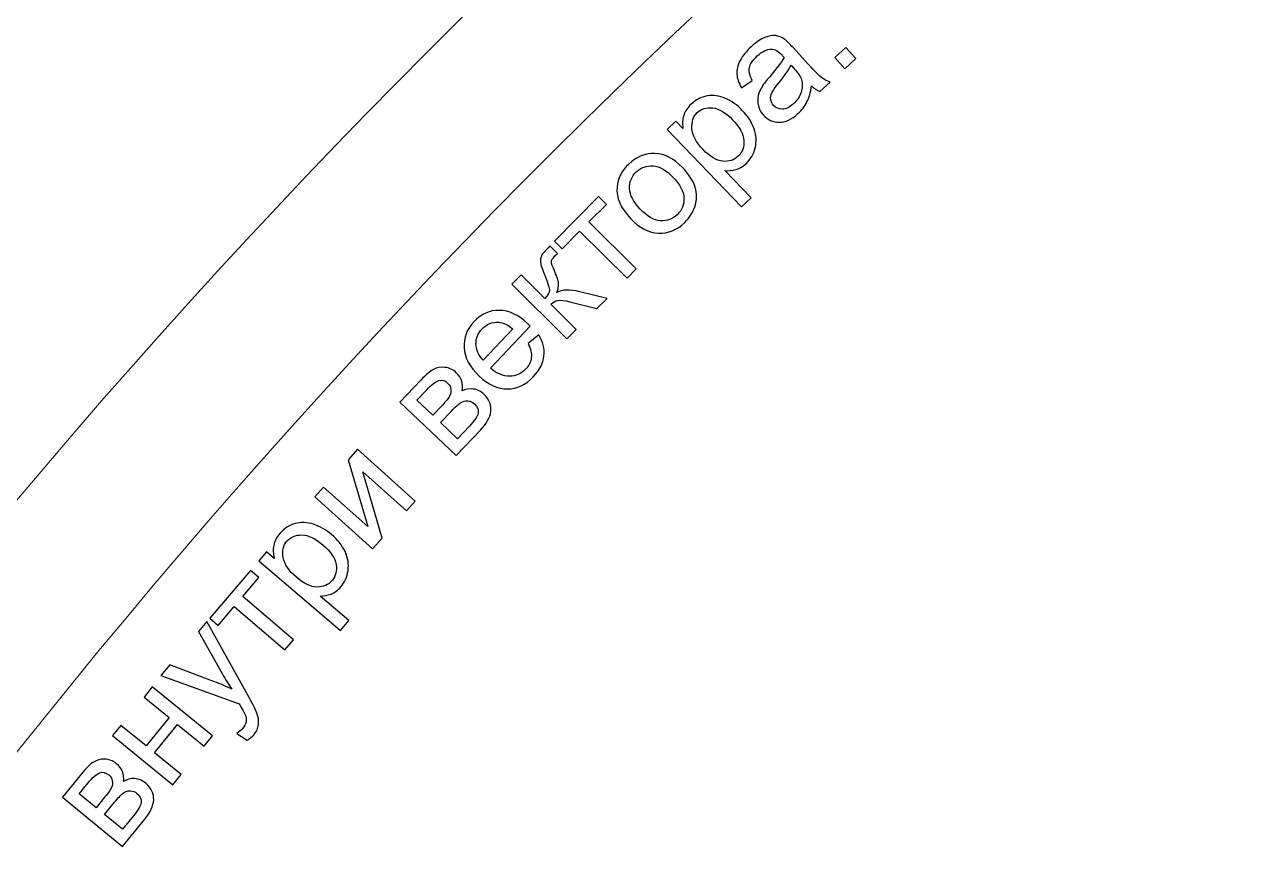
# Model space of a CAD drawing. Header units: millimetres. Extents: x -998 to 1016, y -1915 to 1914.
# Drawn here: x -111.1 to -41.9, y -408.1 to -361.3 of the extents above; entities that cross this region are included whole.
import ezdxf

# ---------------------------------------------------------------- set-up
doc = ezdxf.new("R2010")
doc.units = ezdxf.units.MM
doc.header["$MEASUREMENT"] = 0
doc.layers.add('layer 1', color=7, linetype='Continuous')

msp = doc.modelspace()

# ---------------------------------------------------------------- linework, layer by layer
at = {"layer": 'layer 1', "color": 2, "lineweight": 20}
msp.add_open_spline([(541.0289, -845.7791), (506.0139, -906.4269), (457.5044, -954.4159), (401.4943, -988.1859), (401.4943, -988.1859), (401.4943, -988.1859), (325.5827, -856.7031), (325.5827, -856.7031), (325.5827, -856.7031), (326.5393, -856.1508), (326.8671, -854.9277), (326.3148, -853.9711), (326.3148, -853.9711), (325.7625, -853.0144), (324.5393, -852.6867), (323.5827, -853.239), (323.5827, -853.239), (323.5827, -853.239), (323.5764, -853.2428), (323.5764, -853.2428), (323.5764, -853.2428), (323.5764, -853.2428), (309.7328, -861.2354), (309.7328, -861.2354), (309.7328, -861.2354), (309.7328, -861.2354), (309.7263, -861.239), (309.7263, -861.239), (309.7263, -861.239), (308.7697, -861.7913), (308.442, -863.0144), (308.9943, -863.9711), (308.9943, -863.9711), (309.5466, -864.9277), (310.7697, -865.2554), (311.7263, -864.7031), (311.7263, -864.7031), (311.7263, -864.7031), (387.6385, -996.1869), (387.6385, -996.1869), (387.6385, -996.1869), (269.0758, -1061.3496), (120.3368, -1064.7725), (-5.3812, -992.1892), (-5.3812, -992.1892), (-131.1347, -919.5854), (-202.5449, -789.009), (-205.3544, -653.7085), (-205.3544, -653.7085), (-205.3544, -653.7085), (-53.6041, -653.7085), (-53.6041, -653.7085), (-53.6041, -653.7085), (-53.6041, -654.8131), (-52.7087, -655.7085), (-51.6041, -655.7085), (-51.6041, -655.7085), (-50.4995, -655.7085), (-49.6041, -654.8131), (-49.6041, -653.7085), (-49.6041, -653.7085), (-49.6041, -653.7085), (-49.6042, -653.7011), (-49.6042, -653.7011), (-49.6042, -653.7011), (-49.6042, -653.7011), (-49.6042, -637.7159), (-49.6042, -637.7159), (-49.6042, -637.7159), (-49.6042, -637.7159), (-49.6041, -637.7085), (-49.6041, -637.7085), (-49.6041, -637.7085), (-49.6041, -636.6039), (-50.4995, -635.7085), (-51.6041, -635.7085), (-51.6041, -635.7085), (-52.7087, -635.7085), (-53.6041, -636.6039), (-53.6041, -637.7085), (-53.6041, -637.7085), (-53.6041, -637.7085), (-205.3504, -637.7085), (-205.3504, -637.7085), (-205.3504, -637.7085), (-204.0909, -572.3548), (-186.7861, -506.3915), (-151.7915, -445.779), (-151.7915, -445.779), (-42.6719, -256.7784), (197.391, -190.54), (387.64, -295.4566), (387.64, -295.4566), (387.64, -295.4566), (311.7265, -426.9426), (311.7265, -426.9426), (311.7265, -426.9426), (310.7699, -426.3903), (309.5467, -426.7181), (308.9944, -427.6747), (308.9944, -427.6747), (308.4421, -428.6314), (308.7699, -429.8544), (309.7265, -430.4067), (309.7265, -430.4067), (309.7265, -430.4067), (309.733, -430.4104), (309.733, -430.4104), (309.733, -430.4104), (309.733, -430.4104), (323.5766, -438.403), (323.5766, -438.403), (323.5766, -438.403), (323.5766, -438.403), (323.5829, -438.4067), (323.5829, -438.4067), (323.5829, -438.4067), (324.5396, -438.9591), (325.7626, -438.6313), (326.3149, -437.6747), (326.3149, -437.6747), (326.8672, -436.7181), (326.5395, -435.495), (325.5829, -434.9426), (325.5829, -434.9426), (325.5829, -434.9426), (401.4964, -303.4566), (401.4964, -303.4566), (401.4964, -303.4566), (587.4812, -415.7587), (650.1484, -656.7784), (541.0289, -845.7791)], degree=3, knots=[0, 0, 0, 0, 0.0294118, 0.0294118, 0.0294118, 0.0294118, 0.0588235, 0.0588235, 0.0588235, 0.0588235, 0.0882353, 0.0882353, 0.0882353, 0.0882353, 0.1176471, 0.1176471, 0.1176471, 0.1176471, 0.1470588, 0.1470588, 0.1470588, 0.1470588, 0.1764706, 0.1764706, 0.1764706, 0.1764706, 0.2058824, 0.2058824, 0.2058824, 0.2058824, 0.2352941, 0.2352941, 0.2352941, 0.2352941, 0.2647059, 0.2647059, 0.2647059, 0.2647059, 0.2941176, 0.2941176, 0.2941176, 0.2941176, 0.3235294, 0.3235294, 0.3235294, 0.3235294, 0.3529412, 0.3529412, 0.3529412, 0.3529412, 0.3823529, 0.3823529, 0.3823529, 0.3823529, 0.4117647, 0.4117647, 0.4117647, 0.4117647, 0.4411765, 0.4411765, 0.4411765, 0.4411765, 0.4705882, 0.4705882, 0.4705882, 0.4705882, 0.5, 0.5, 0.5, 0.5, 0.5294118, 0.5294118, 0.5294118, 0.5294118, 0.5588235, 0.5588235, 0.5588235, 0.5588235, 0.5882353, 0.5882353, 0.5882353, 0.5882353, 0.6176471, 0.6176471, 0.6176471, 0.6176471, 0.6470588, 0.6470588, 0.6470588, 0.6470588, 0.6764706, 0.6764706, 0.6764706, 0.6764706, 0.7058824, 0.7058824, 0.7058824, 0.7058824, 0.7352941, 0.7352941, 0.7352941, 0.7352941, 0.7647059, 0.7647059, 0.7647059, 0.7647059, 0.7941176, 0.7941176, 0.7941176, 0.7941176, 0.8235294, 0.8235294, 0.8235294, 0.8235294, 0.8529412, 0.8529412, 0.8529412, 0.8529412, 0.8823529, 0.8823529, 0.8823529, 0.8823529, 0.9117647, 0.9117647, 0.9117647, 0.9117647, 0.9411765, 0.9411765, 0.9411765, 0.9411765, 1, 1, 1, 1], dxfattribs=at)
at = {"layer": 'layer 1', "color": 250, "lineweight": 20}
msp.add_open_spline([(398.6881, -312.1391), (398.6881, -312.1391), (375.2033, -298.9976), (375.2033, -298.9976), (375.2033, -298.9976), (332.7998, -276.8805), (286.8235, -262.6925), (239.2336, -257.25), (239.2336, -257.25), (190.3815, -251.6633), (140.8007, -255.4058), (93.3137, -268.1412), (93.3137, -268.1412), (-7.1447, -295.0828), (-91.9851, -360.1912), (-143.9973, -450.279), (-143.9973, -450.279), (-170.3624, -495.9447), (-196.2282, -577.4173), (-192.2187, -635.9798), (-192.2187, -635.9798), (-191.8015, -642.074), (-191.8753, -650.2772), (-191.8737, -656.0236)], degree=3, knots=[0, 0, 0, 0, 0.1428571, 0.1428571, 0.1428571, 0.1428571, 0.2857143, 0.2857143, 0.2857143, 0.2857143, 0.4285714, 0.4285714, 0.4285714, 0.4285714, 0.5714286, 0.5714286, 0.5714286, 0.5714286, 0.7142857, 0.7142857, 0.7142857, 0.7142857, 1, 1, 1, 1], dxfattribs=at)
at = {"layer": 'layer 1', "color": 250}
for points, knots in [([(-66.5442, -364.7804), (-66.5898, -365.1408), (-66.6755, -365.4425), (-66.7986, -365.6866), (-66.7986, -365.6866), (-66.9217, -365.9307), (-67.0916, -366.1505), (-67.3085, -366.3484), (-67.3085, -366.3484), (-67.665, -366.6736), (-68.0181, -366.8372), (-68.3687, -366.8381), (-68.3687, -366.8381), (-68.7185, -366.84), (-69.0169, -366.7054), (-69.2632, -366.4354), (-69.2632, -366.4354), (-69.4077, -366.277), (-69.5035, -366.0987), (-69.5513, -365.9017), (-69.5513, -365.9017), (-69.5982, -365.7039), (-69.5985, -365.5131), (-69.5539, -365.3273), (-69.5539, -365.3273), (-69.5085, -365.1406), (-69.4322, -364.9604), (-69.3223, -364.7856), (-69.3223, -364.7856), (-69.2395, -364.6585), (-69.1006, -364.4822), (-68.9074, -364.2563), (-68.9074, -364.2563), (-68.5108, -363.799), (-68.2405, -363.4358), (-68.0975, -363.1718), (-68.0975, -363.1718), (-68.1639, -363.0948), (-68.2066, -363.0459), (-68.2247, -363.0261), (-68.2247, -363.0261), (-68.4281, -362.803), (-68.6238, -362.6931), (-68.8118, -362.6964), (-68.8118, -362.6964), (-69.0657, -362.7008), (-69.3314, -362.8304), (-69.6087, -363.0833), (-69.6087, -363.0833), (-69.8683, -363.3201), (-70.0183, -363.541), (-70.0585, -363.7439), (-70.0585, -363.7439), (-70.0999, -363.9478), (-70.0441, -364.1911), (-69.8925, -364.4767), (-69.8925, -364.4767), (-69.8925, -364.4767), (-70.4989, -364.8923), (-70.4989, -364.8923), (-70.4989, -364.8923), (-70.66, -364.6173), (-70.7499, -364.3574), (-70.7667, -364.1129), (-70.7667, -364.1129), (-70.7834, -363.8685), (-70.7197, -363.6117), (-70.5774, -363.3405), (-70.5774, -363.3405), (-70.4352, -363.0714), (-70.2233, -362.8074), (-69.9439, -362.5525), (-69.9439, -362.5525), (-69.6666, -362.2996), (-69.4109, -362.1256), (-69.1768, -362.0324), (-69.1768, -362.0324), (-68.9439, -361.9402), (-68.7414, -361.9046), (-68.5698, -361.9294), (-68.5698, -361.9294), (-68.3982, -361.9543), (-68.2267, -362.0271), (-68.0555, -362.1478), (-68.0555, -362.1478), (-67.9521, -362.2255), (-67.7887, -362.3858), (-67.5671, -362.6287), (-67.5671, -362.6287), (-67.5671, -362.6287), (-66.9014, -363.3585), (-66.9014, -363.3585), (-66.9014, -363.3585), (-66.4364, -363.8683), (-66.1311, -364.18), (-65.9836, -364.2957), (-65.9836, -364.2957), (-65.8371, -364.4123), (-65.6723, -364.5007), (-65.4915, -364.565), (-65.4915, -364.565), (-65.4915, -364.565), (-66.067, -365.09), (-66.067, -365.09), (-66.067, -365.09), (-66.2277, -365.0246), (-66.3869, -364.9214), (-66.5442, -364.7804)], [0, 0, 0, 0, 0.0357143, 0.0357143, 0.0357143, 0.0357143, 0.0714286, 0.0714286, 0.0714286, 0.0714286, 0.1071429, 0.1071429, 0.1071429, 0.1071429, 0.1428571, 0.1428571, 0.1428571, 0.1428571, 0.1785714, 0.1785714, 0.1785714, 0.1785714, 0.2142857, 0.2142857, 0.2142857, 0.2142857, 0.25, 0.25, 0.25, 0.25, 0.2857143, 0.2857143, 0.2857143, 0.2857143, 0.3214286, 0.3214286, 0.3214286, 0.3214286, 0.3571429, 0.3571429, 0.3571429, 0.3571429, 0.3928571, 0.3928571, 0.3928571, 0.3928571, 0.4285714, 0.4285714, 0.4285714, 0.4285714, 0.4642857, 0.4642857, 0.4642857, 0.4642857, 0.5, 0.5, 0.5, 0.5, 0.5357143, 0.5357143, 0.5357143, 0.5357143, 0.5714286, 0.5714286, 0.5714286, 0.5714286, 0.6071429, 0.6071429, 0.6071429, 0.6071429, 0.6428571, 0.6428571, 0.6428571, 0.6428571, 0.6785714, 0.6785714, 0.6785714, 0.6785714, 0.7142857, 0.7142857, 0.7142857, 0.7142857, 0.75, 0.75, 0.75, 0.75, 0.7857143, 0.7857143, 0.7857143, 0.7857143, 0.8214286, 0.8214286, 0.8214286, 0.8214286, 0.8571429, 0.8571429, 0.8571429, 0.8571429, 0.8928571, 0.8928571, 0.8928571, 0.8928571, 0.9285714, 0.9285714, 0.9285714, 0.9285714, 1, 1, 1, 1]), ([(-64.6586, -363.8051), (-64.6586, -363.8051), (-65.2292, -363.1796), (-65.2292, -363.1796), (-65.2292, -363.1796), (-65.2292, -363.1796), (-64.6037, -362.6091), (-64.6037, -362.6091), (-64.6037, -362.6091), (-64.6037, -362.6091), (-64.0331, -363.2346), (-64.0331, -363.2346), (-64.0331, -363.2346), (-64.0331, -363.2346), (-64.6586, -363.8051), (-64.6586, -363.8051)], [0, 0, 0, 0, 0.2, 0.2, 0.2, 0.2, 0.4, 0.4, 0.4, 0.4, 0.6, 0.6, 0.6, 0.6, 1, 1, 1, 1]), ([(-67.7006, -363.6006), (-67.8267, -363.8644), (-68.0641, -364.2071), (-68.4131, -364.6286), (-68.4131, -364.6286), (-68.6109, -364.8682), (-68.7382, -365.0512), (-68.7949, -365.1774), (-68.7949, -365.1774), (-68.8516, -365.3037), (-68.8694, -365.4287), (-68.8501, -365.5524), (-68.8501, -365.5524), (-68.8299, -365.6772), (-68.7769, -365.7875), (-68.6895, -365.8834), (-68.6895, -365.8834), (-68.5573, -366.0283), (-68.3908, -366.0999), (-68.1908, -366.0952), (-68.1908, -366.0952), (-67.9908, -366.0903), (-67.7835, -365.9909), (-67.5697, -365.796), (-67.5697, -365.796), (-67.3581, -365.603), (-67.2113, -365.385), (-67.1301, -365.141), (-67.1301, -365.141), (-67.0491, -364.899), (-67.0422, -364.6616), (-67.1105, -364.4316), (-67.1105, -364.4316), (-67.1643, -364.2534), (-67.3015, -364.0444), (-67.5212, -363.8035), (-67.5212, -363.8035), (-67.5212, -363.8035), (-67.7006, -363.6006), (-67.7006, -363.6006)], [0, 0, 0, 0, 0.0909091, 0.0909091, 0.0909091, 0.0909091, 0.1818182, 0.1818182, 0.1818182, 0.1818182, 0.2727273, 0.2727273, 0.2727273, 0.2727273, 0.3636364, 0.3636364, 0.3636364, 0.3636364, 0.4545455, 0.4545455, 0.4545455, 0.4545455, 0.5454545, 0.5454545, 0.5454545, 0.5454545, 0.6363636, 0.6363636, 0.6363636, 0.6363636, 0.7272727, 0.7272727, 0.7272727, 0.7272727, 0.8181818, 0.8181818, 0.8181818, 0.8181818, 1, 1, 1, 1]), ([(-70.4986, -371.6264), (-70.4986, -371.6264), (-74.7059, -367.2385), (-74.7059, -367.2385), (-74.7059, -367.2385), (-74.7059, -367.2385), (-74.2171, -366.7697), (-74.2171, -366.7697), (-74.2171, -366.7697), (-74.2171, -366.7697), (-73.8177, -367.1863), (-73.8177, -367.1863), (-73.8177, -367.1863), (-73.8568, -366.915), (-73.8426, -366.6688), (-73.7741, -366.4487), (-73.7741, -366.4487), (-73.7067, -366.2295), (-73.5696, -366.0198), (-73.3628, -365.8215), (-73.3628, -365.8215), (-73.0919, -365.5618), (-72.7871, -365.4025), (-72.4465, -365.3438), (-72.4465, -365.3438), (-72.107, -365.2841), (-71.7626, -365.3313), (-71.4145, -365.4822), (-71.4145, -365.4822), (-71.0664, -365.6353), (-70.7478, -365.8615), (-70.4578, -366.164), (-70.4578, -366.164), (-70.1481, -366.487), (-69.9269, -366.8339), (-69.7939, -367.205), (-69.7939, -367.205), (-69.662, -367.5751), (-69.6406, -367.9358), (-69.7298, -368.2872), (-69.7298, -368.2872), (-69.819, -368.6366), (-69.9859, -368.9295), (-70.2303, -369.1639), (-70.2303, -369.1639), (-70.4096, -369.3358), (-70.6067, -369.4524), (-70.8205, -369.5128), (-70.8205, -369.5128), (-71.0354, -369.5742), (-71.2423, -369.5907), (-71.4443, -369.5636), (-71.4443, -369.5636), (-71.4443, -369.5636), (-69.9608, -371.1108), (-69.9608, -371.1108), (-69.9608, -371.1108), (-69.9608, -371.1108), (-70.4986, -371.6264), (-70.4986, -371.6264)], [0, 0, 0, 0, 0.0625, 0.0625, 0.0625, 0.0625, 0.125, 0.125, 0.125, 0.125, 0.1875, 0.1875, 0.1875, 0.1875, 0.25, 0.25, 0.25, 0.25, 0.3125, 0.3125, 0.3125, 0.3125, 0.375, 0.375, 0.375, 0.375, 0.4375, 0.4375, 0.4375, 0.4375, 0.5, 0.5, 0.5, 0.5, 0.5625, 0.5625, 0.5625, 0.5625, 0.625, 0.625, 0.625, 0.625, 0.6875, 0.6875, 0.6875, 0.6875, 0.75, 0.75, 0.75, 0.75, 0.8125, 0.8125, 0.8125, 0.8125, 0.875, 0.875, 0.875, 0.875, 1, 1, 1, 1]), ([(-72.6779, -368.375), (-72.2883, -368.7813), (-71.9177, -369.0027), (-71.5671, -369.04), (-71.5671, -369.04), (-71.2155, -369.0764), (-70.9222, -368.9827), (-70.6879, -368.758), (-70.6879, -368.758), (-70.4495, -368.5295), (-70.3425, -368.2334), (-70.3669, -367.8696), (-70.3669, -367.8696), (-70.3901, -367.5048), (-70.6044, -367.1121), (-71.0097, -366.6894), (-71.0097, -366.6894), (-71.3964, -366.286), (-71.768, -366.0637), (-72.1265, -366.0222), (-72.1265, -366.0222), (-72.4849, -365.9807), (-72.7782, -366.0704), (-73.0083, -366.2911), (-73.0083, -366.2911), (-73.2365, -366.5099), (-73.3357, -366.8102), (-73.3068, -367.191), (-73.3068, -367.191), (-73.2778, -367.5739), (-73.0685, -367.9676), (-72.6779, -368.375)], [0, 0, 0, 0, 0.1111111, 0.1111111, 0.1111111, 0.1111111, 0.2222222, 0.2222222, 0.2222222, 0.2222222, 0.3333333, 0.3333333, 0.3333333, 0.3333333, 0.4444444, 0.4444444, 0.4444444, 0.4444444, 0.5555556, 0.5555556, 0.5555556, 0.5555556, 0.6666667, 0.6666667, 0.6666667, 0.6666667, 0.7777778, 0.7777778, 0.7777778, 0.7777778, 1, 1, 1, 1]), ([(-76.7859, -372.2767), (-77.3475, -371.6911), (-77.6005, -371.1009), (-77.5442, -370.5053), (-77.5442, -370.5053), (-77.4968, -370.0102), (-77.276, -369.5737), (-76.884, -369.1977), (-76.884, -369.1977), (-76.449, -368.7807), (-75.9557, -368.5815), (-75.4053, -368.601), (-75.4053, -368.601), (-74.8568, -368.6206), (-74.3403, -368.8819), (-73.8588, -369.3841), (-73.8588, -369.3841), (-73.4682, -369.7915), (-73.2226, -370.1699), (-73.1212, -370.5204), (-73.1212, -370.5204), (-73.0198, -370.8708), (-73.0242, -371.2231), (-73.1344, -371.577), (-73.1344, -371.577), (-73.2437, -371.93), (-73.4378, -372.2393), (-73.7138, -372.504), (-73.7138, -372.504), (-74.1579, -372.9298), (-74.6521, -373.132), (-75.1986, -373.1105), (-75.1986, -373.1105), (-75.7451, -373.0891), (-76.2742, -372.8104), (-76.7859, -372.2767)], [0, 0, 0, 0, 0.1, 0.1, 0.1, 0.1, 0.2, 0.2, 0.2, 0.2, 0.3, 0.3, 0.3, 0.3, 0.4, 0.4, 0.4, 0.4, 0.5, 0.5, 0.5, 0.5, 0.6, 0.6, 0.6, 0.6, 0.7, 0.7, 0.7, 0.7, 0.8, 0.8, 0.8, 0.8, 1, 1, 1, 1]), ([(-76.2349, -371.7504), (-75.8463, -372.1557), (-75.4666, -372.3743), (-75.097, -372.405), (-75.097, -372.405), (-74.7253, -372.4358), (-74.4056, -372.3227), (-74.1357, -372.064), (-74.1357, -372.064), (-73.8689, -371.8081), (-73.7435, -371.4943), (-73.7596, -371.1207), (-73.7596, -371.1207), (-73.7767, -370.7482), (-73.984, -370.3545), (-74.3815, -369.94), (-74.3815, -369.94), (-74.7565, -369.5488), (-75.1303, -369.3384), (-75.501, -369.3086), (-75.501, -369.3086), (-75.8726, -369.2779), (-76.1913, -369.39), (-76.4562, -369.6439), (-76.4562, -369.6439), (-76.7261, -369.9027), (-76.8534, -370.2163), (-76.8393, -370.588), (-76.8393, -370.588), (-76.8241, -370.9585), (-76.6226, -371.346), (-76.2349, -371.7504)], [0, 0, 0, 0, 0.1111111, 0.1111111, 0.1111111, 0.1111111, 0.2222222, 0.2222222, 0.2222222, 0.2222222, 0.3333333, 0.3333333, 0.3333333, 0.3333333, 0.4444444, 0.4444444, 0.4444444, 0.4444444, 0.5555556, 0.5555556, 0.5555556, 0.5555556, 0.6666667, 0.6666667, 0.6666667, 0.6666667, 0.7777778, 0.7777778, 0.7777778, 0.7777778, 1, 1, 1, 1]), ([(-81.0911, -373.5686), (-81.0911, -373.5686), (-78.5869, -371.0439), (-78.5869, -371.0439), (-78.5869, -371.0439), (-78.5869, -371.0439), (-78.148, -371.4792), (-78.148, -371.4792), (-78.148, -371.4792), (-78.148, -371.4792), (-79.1378, -372.477), (-79.1378, -372.477), (-79.1378, -372.477), (-79.1378, -372.477), (-76.4568, -375.1362), (-76.4568, -375.1362), (-76.4568, -375.1362), (-76.4568, -375.1362), (-76.9816, -375.6652), (-76.9816, -375.6652), (-76.9816, -375.6652), (-76.9816, -375.6652), (-79.6625, -373.006), (-79.6625, -373.006), (-79.6625, -373.006), (-79.6625, -373.006), (-80.6523, -374.0038), (-80.6523, -374.0038), (-80.6523, -374.0038), (-80.6523, -374.0038), (-81.0911, -373.5686), (-81.0911, -373.5686)], [0, 0, 0, 0, 0.1111111, 0.1111111, 0.1111111, 0.1111111, 0.2222222, 0.2222222, 0.2222222, 0.2222222, 0.3333333, 0.3333333, 0.3333333, 0.3333333, 0.4444444, 0.4444444, 0.4444444, 0.4444444, 0.5555556, 0.5555556, 0.5555556, 0.5555556, 0.6666667, 0.6666667, 0.6666667, 0.6666667, 0.7777778, 0.7777778, 0.7777778, 0.7777778, 1, 1, 1, 1]), ([(-83.498, -375.995), (-83.498, -375.995), (-82.9733, -375.466), (-82.9733, -375.466), (-82.9733, -375.466), (-82.9733, -375.466), (-81.6268, -376.8015), (-81.6268, -376.8015), (-81.6268, -376.8015), (-81.4598, -376.6332), (-81.3746, -376.4832), (-81.3722, -376.3505), (-81.3722, -376.3505), (-81.3697, -376.2197), (-81.4586, -375.9348), (-81.6391, -375.4934), (-81.6391, -375.4934), (-81.7822, -375.1448), (-81.861, -374.8997), (-81.8755, -374.758), (-81.8755, -374.758), (-81.8891, -374.6154), (-81.8687, -374.4886), (-81.8123, -374.3776), (-81.8123, -374.3776), (-81.7548, -374.2656), (-81.6347, -374.1165), (-81.4509, -373.9312), (-81.4509, -373.9312), (-81.4509, -373.9312), (-81.3455, -373.8249), (-81.3455, -373.8249), (-81.3455, -373.8249), (-81.3455, -373.8249), (-80.9097, -374.2572), (-80.9097, -374.2572), (-80.9097, -374.2572), (-80.9097, -374.2572), (-81.0588, -374.4015), (-81.0588, -374.4015), (-81.0588, -374.4015), (-81.1969, -374.5408), (-81.2644, -374.6508), (-81.262, -374.7306), (-81.262, -374.7306), (-81.2596, -374.8144), (-81.194, -375.0047), (-81.0642, -375.3005), (-81.0642, -375.3005), (-80.9393, -375.5834), (-80.8705, -375.7967), (-80.859, -375.9413), (-80.859, -375.9413), (-80.8465, -376.085), (-80.8776, -376.2587), (-80.9506, -376.4625), (-80.9506, -376.4625), (-80.6639, -376.2957), (-80.23, -376.281), (-79.6487, -376.4204), (-79.6487, -376.4204), (-79.6487, -376.4204), (-78.1065, -376.7993), (-78.1065, -376.7993), (-78.1065, -376.7993), (-78.1065, -376.7993), (-78.6829, -377.3803), (-78.6829, -377.3803), (-78.6829, -377.3803), (-78.6829, -377.3803), (-80.2141, -376.9964), (-80.2141, -376.9964), (-80.2141, -376.9964), (-80.5237, -376.9178), (-80.7513, -376.8908), (-80.898, -376.9143), (-80.898, -376.9143), (-81.0455, -376.9388), (-81.1779, -377.0103), (-81.2962, -377.1295), (-81.2962, -377.1295), (-81.2962, -377.1295), (-79.8535, -378.5605), (-79.8535, -378.5605), (-79.8535, -378.5605), (-79.8535, -378.5605), (-80.3783, -379.0895), (-80.3783, -379.0895), (-80.3783, -379.0895), (-80.3783, -379.0895), (-83.498, -375.995), (-83.498, -375.995)], [0, 0, 0, 0, 0.0416667, 0.0416667, 0.0416667, 0.0416667, 0.0833333, 0.0833333, 0.0833333, 0.0833333, 0.125, 0.125, 0.125, 0.125, 0.1666667, 0.1666667, 0.1666667, 0.1666667, 0.2083333, 0.2083333, 0.2083333, 0.2083333, 0.25, 0.25, 0.25, 0.25, 0.2916667, 0.2916667, 0.2916667, 0.2916667, 0.3333333, 0.3333333, 0.3333333, 0.3333333, 0.375, 0.375, 0.375, 0.375, 0.4166667, 0.4166667, 0.4166667, 0.4166667, 0.4583333, 0.4583333, 0.4583333, 0.4583333, 0.5, 0.5, 0.5, 0.5, 0.5416667, 0.5416667, 0.5416667, 0.5416667, 0.5833333, 0.5833333, 0.5833333, 0.5833333, 0.625, 0.625, 0.625, 0.625, 0.6666667, 0.6666667, 0.6666667, 0.6666667, 0.7083333, 0.7083333, 0.7083333, 0.7083333, 0.75, 0.75, 0.75, 0.75, 0.7916667, 0.7916667, 0.7916667, 0.7916667, 0.8333333, 0.8333333, 0.8333333, 0.8333333, 0.875, 0.875, 0.875, 0.875, 0.9166667, 0.9166667, 0.9166667, 0.9166667, 1, 1, 1, 1]), ([(-82.5827, -379.3468), (-82.5827, -379.3468), (-81.9789, -378.8575), (-81.9789, -378.8575), (-81.9789, -378.8575), (-81.7368, -379.2523), (-81.6381, -379.6549), (-81.6841, -380.0624), (-81.6841, -380.0624), (-81.7301, -380.4699), (-81.9274, -380.8584), (-82.2778, -381.2281), (-82.2778, -381.2281), (-82.7185, -381.693), (-83.2114, -381.9258), (-83.7564, -381.9265), (-83.7564, -381.9265), (-84.3004, -381.9281), (-84.8319, -381.6827), (-85.3491, -381.1925), (-85.3491, -381.1925), (-85.8837, -380.6857), (-86.1694, -380.1544), (-86.2032, -379.5994), (-86.2032, -379.5994), (-86.2381, -379.0432), (-86.0468, -378.546), (-85.6303, -378.1066), (-85.6303, -378.1066), (-85.2274, -377.6816), (-84.7539, -377.4713), (-84.2087, -377.4768), (-84.2087, -377.4768), (-83.6636, -377.4821), (-83.1279, -377.7333), (-82.6025, -378.2313), (-82.6025, -378.2313), (-82.5707, -378.2614), (-82.5236, -378.3081), (-82.462, -378.3703), (-82.462, -378.3703), (-82.462, -378.3703), (-84.7133, -380.7453), (-84.7133, -380.7453), (-84.7133, -380.7453), (-84.3446, -381.0558), (-83.9831, -381.2118), (-83.6288, -381.2094), (-83.6288, -381.2094), (-83.2755, -381.2079), (-82.9717, -381.074), (-82.7203, -380.8087), (-82.7203, -380.8087), (-82.5329, -380.611), (-82.4249, -380.3926), (-82.3974, -380.1543), (-82.3974, -380.1543), (-82.3688, -379.915), (-82.4309, -379.6462), (-82.5827, -379.3468)], [0, 0, 0, 0, 0.0625, 0.0625, 0.0625, 0.0625, 0.125, 0.125, 0.125, 0.125, 0.1875, 0.1875, 0.1875, 0.1875, 0.25, 0.25, 0.25, 0.25, 0.3125, 0.3125, 0.3125, 0.3125, 0.375, 0.375, 0.375, 0.375, 0.4375, 0.4375, 0.4375, 0.4375, 0.5, 0.5, 0.5, 0.5, 0.5625, 0.5625, 0.5625, 0.5625, 0.625, 0.625, 0.625, 0.625, 0.6875, 0.6875, 0.6875, 0.6875, 0.75, 0.75, 0.75, 0.75, 0.8125, 0.8125, 0.8125, 0.8125, 0.875, 0.875, 0.875, 0.875, 1, 1, 1, 1]), ([(-85.1266, -380.2952), (-85.1266, -380.2952), (-83.4432, -378.5193), (-83.4432, -378.5193), (-83.4432, -378.5193), (-83.7339, -378.2886), (-83.9997, -378.1669), (-84.2397, -378.1513), (-84.2397, -378.1513), (-84.6097, -378.1253), (-84.9257, -378.2496), (-85.1849, -378.523), (-85.1849, -378.523), (-85.4199, -378.7709), (-85.5339, -379.0574), (-85.5283, -379.3837), (-85.5283, -379.3837), (-85.5215, -379.7089), (-85.3876, -380.0127), (-85.1266, -380.2952)], [0, 0, 0, 0, 0.1666667, 0.1666667, 0.1666667, 0.1666667, 0.3333333, 0.3333333, 0.3333333, 0.3333333, 0.5, 0.5, 0.5, 0.5, 0.6666667, 0.6666667, 0.6666667, 0.6666667, 1, 1, 1, 1]), ([(-89.8312, -382.6739), (-89.8312, -382.6739), (-88.6517, -381.4295), (-88.6517, -381.4295), (-88.6517, -381.4295), (-88.3624, -381.1244), (-88.1213, -380.9213), (-87.9284, -380.8203), (-87.9284, -380.8203), (-87.7364, -380.7203), (-87.5218, -380.6806), (-87.2846, -380.7032), (-87.2846, -380.7032), (-87.0455, -380.7258), (-86.8322, -380.8269), (-86.6417, -381.0075), (-86.6417, -381.0075), (-86.4892, -381.1521), (-86.386, -381.31), (-86.3326, -381.4793), (-86.3326, -381.4793), (-86.2792, -381.6505), (-86.2732, -381.8351), (-86.3178, -382.0339), (-86.3178, -382.0339), (-86.1259, -381.9319), (-85.9152, -381.8964), (-85.6839, -381.9271), (-85.6839, -381.9271), (-85.4545, -381.9579), (-85.245, -382.0631), (-85.0576, -382.2408), (-85.0576, -382.2408), (-84.7739, -382.5466), (-84.6525, -382.8677), (-84.6926, -383.2012), (-84.6926, -383.2012), (-84.7315, -383.5356), (-84.9287, -383.8893), (-85.282, -384.262), (-85.282, -384.262), (-85.282, -384.262), (-86.6421, -385.6968), (-86.6421, -385.6968), (-86.6421, -385.6968), (-86.6421, -385.6968), (-89.8312, -382.6739), (-89.8312, -382.6739)], [0, 0, 0, 0, 0.0769231, 0.0769231, 0.0769231, 0.0769231, 0.1538462, 0.1538462, 0.1538462, 0.1538462, 0.2307692, 0.2307692, 0.2307692, 0.2307692, 0.3076923, 0.3076923, 0.3076923, 0.3076923, 0.3846154, 0.3846154, 0.3846154, 0.3846154, 0.4615385, 0.4615385, 0.4615385, 0.4615385, 0.5384615, 0.5384615, 0.5384615, 0.5384615, 0.6153846, 0.6153846, 0.6153846, 0.6153846, 0.6923077, 0.6923077, 0.6923077, 0.6923077, 0.7692308, 0.7692308, 0.7692308, 0.7692308, 0.8461538, 0.8461538, 0.8461538, 0.8461538, 1, 1, 1, 1]), ([(-87.9729, -383.4087), (-87.9729, -383.4087), (-87.4293, -382.8352), (-87.4293, -382.8352), (-87.4293, -382.8352), (-87.2128, -382.6068), (-87.0756, -382.4375), (-87.0186, -382.3301), (-87.0186, -382.3301), (-86.9617, -382.2208), (-86.9369, -382.0983), (-86.9466, -381.9609), (-86.9466, -381.9609), (-86.9553, -381.8244), (-87.0113, -381.7071), (-87.1137, -381.61), (-87.1137, -381.61), (-87.2827, -381.4498), (-87.4557, -381.3985), (-87.634, -381.4532), (-87.634, -381.4532), (-87.8131, -381.5089), (-88.0381, -381.6807), (-88.3099, -381.9674), (-88.3099, -381.9674), (-88.3099, -381.9674), (-88.87, -382.5583), (-88.87, -382.5583), (-88.87, -382.5583), (-88.87, -382.5583), (-87.9729, -383.4087), (-87.9729, -383.4087)], [0, 0, 0, 0, 0.1111111, 0.1111111, 0.1111111, 0.1111111, 0.2222222, 0.2222222, 0.2222222, 0.2222222, 0.3333333, 0.3333333, 0.3333333, 0.3333333, 0.4444444, 0.4444444, 0.4444444, 0.4444444, 0.5555556, 0.5555556, 0.5555556, 0.5555556, 0.6666667, 0.6666667, 0.6666667, 0.6666667, 0.7777778, 0.7777778, 0.7777778, 0.7777778, 1, 1, 1, 1]), ([(-86.5719, -384.7367), (-86.5719, -384.7367), (-85.8992, -384.027), (-85.8992, -384.027), (-85.8992, -384.027), (-85.6099, -383.7218), (-85.4467, -383.4779), (-85.4097, -383.2972), (-85.4097, -383.2972), (-85.3736, -383.1157), (-85.4391, -382.9406), (-85.6085, -382.7685), (-85.6085, -382.7685), (-85.7099, -382.6724), (-85.8361, -382.6149), (-85.9853, -382.598), (-85.9853, -382.598), (-86.1354, -382.582), (-86.2723, -382.6156), (-86.3948, -382.6997), (-86.3948, -382.6997), (-86.5184, -382.7829), (-86.6908, -382.9422), (-86.9121, -383.1757), (-86.9121, -383.1757), (-86.9121, -383.1757), (-87.5305, -383.8281), (-87.5305, -383.8281), (-87.5305, -383.8281), (-87.5305, -383.8281), (-86.5719, -384.7367), (-86.5719, -384.7367)], [0, 0, 0, 0, 0.1111111, 0.1111111, 0.1111111, 0.1111111, 0.2222222, 0.2222222, 0.2222222, 0.2222222, 0.3333333, 0.3333333, 0.3333333, 0.3333333, 0.4444444, 0.4444444, 0.4444444, 0.4444444, 0.5555556, 0.5555556, 0.5555556, 0.5555556, 0.6666667, 0.6666667, 0.6666667, 0.6666667, 0.7777778, 0.7777778, 0.7777778, 0.7777778, 1, 1, 1, 1]), ([(-94.6476, -388.0301), (-94.6476, -388.0301), (-94.1501, -387.4754), (-94.1501, -387.4754), (-94.1501, -387.4754), (-94.1501, -387.4754), (-91.6553, -389.7132), (-91.6553, -389.7132), (-91.6553, -389.7132), (-91.6553, -389.7132), (-92.7679, -385.9344), (-92.7679, -385.9344), (-92.7679, -385.9344), (-92.7679, -385.9344), (-92.2337, -385.3388), (-92.2337, -385.3388), (-92.2337, -385.3388), (-92.2337, -385.3388), (-88.9625, -388.2728), (-88.9625, -388.2728), (-88.9625, -388.2728), (-88.9625, -388.2728), (-89.46, -388.8275), (-89.46, -388.8275), (-89.46, -388.8275), (-89.46, -388.8275), (-91.9391, -386.6039), (-91.9391, -386.6039), (-91.9391, -386.6039), (-91.9391, -386.6039), (-90.8404, -390.3664), (-90.8404, -390.3664), (-90.8404, -390.3664), (-90.8404, -390.3664), (-91.3765, -390.9641), (-91.3765, -390.9641), (-91.3765, -390.9641), (-91.3765, -390.9641), (-94.6476, -388.0301), (-94.6476, -388.0301)], [0, 0, 0, 0, 0.0909091, 0.0909091, 0.0909091, 0.0909091, 0.1818182, 0.1818182, 0.1818182, 0.1818182, 0.2727273, 0.2727273, 0.2727273, 0.2727273, 0.3636364, 0.3636364, 0.3636364, 0.3636364, 0.4545455, 0.4545455, 0.4545455, 0.4545455, 0.5454545, 0.5454545, 0.5454545, 0.5454545, 0.6363636, 0.6363636, 0.6363636, 0.6363636, 0.7272727, 0.7272727, 0.7272727, 0.7272727, 0.8181818, 0.8181818, 0.8181818, 0.8181818, 1, 1, 1, 1]), ([(-93.1985, -395.5984), (-93.1985, -395.5984), (-97.8229, -391.6526), (-97.8229, -391.6526), (-97.8229, -391.6526), (-97.8229, -391.6526), (-97.3833, -391.1374), (-97.3833, -391.1374), (-97.3833, -391.1374), (-97.3833, -391.1374), (-96.9443, -391.512), (-96.9443, -391.512), (-96.9443, -391.512), (-97.0103, -391.2459), (-97.0208, -390.9996), (-96.9747, -390.7737), (-96.9747, -390.7737), (-96.9294, -390.5489), (-96.814, -390.3265), (-96.628, -390.1086), (-96.628, -390.1086), (-96.3844, -389.8231), (-96.097, -389.6342), (-95.764, -389.5417), (-95.764, -389.5417), (-95.4322, -389.4484), (-95.0848, -389.461), (-94.7233, -389.5764), (-94.7233, -389.5764), (-94.3617, -389.694), (-94.0221, -389.8873), (-93.7033, -390.1593), (-93.7033, -390.1593), (-93.3629, -390.4497), (-93.1082, -390.7727), (-92.9388, -391.1288), (-92.9388, -391.1288), (-92.7706, -391.4838), (-92.7133, -391.8406), (-92.767, -392.1991), (-92.767, -392.1991), (-92.8208, -392.5557), (-92.9576, -392.8638), (-93.1774, -393.1214), (-93.1774, -393.1214), (-93.3386, -393.3104), (-93.5231, -393.4461), (-93.7298, -393.5275), (-93.7298, -393.5275), (-93.9375, -393.6101), (-94.1417, -393.6472), (-94.3454, -393.6403), (-94.3454, -393.6403), (-94.3454, -393.6403), (-92.7148, -395.0316), (-92.7148, -395.0316), (-92.7148, -395.0316), (-92.7148, -395.0316), (-93.1985, -395.5984), (-93.1985, -395.5984)], [0, 0, 0, 0, 0.0625, 0.0625, 0.0625, 0.0625, 0.125, 0.125, 0.125, 0.125, 0.1875, 0.1875, 0.1875, 0.1875, 0.25, 0.25, 0.25, 0.25, 0.3125, 0.3125, 0.3125, 0.3125, 0.375, 0.375, 0.375, 0.375, 0.4375, 0.4375, 0.4375, 0.4375, 0.5, 0.5, 0.5, 0.5, 0.5625, 0.5625, 0.5625, 0.5625, 0.625, 0.625, 0.625, 0.625, 0.6875, 0.6875, 0.6875, 0.6875, 0.75, 0.75, 0.75, 0.75, 0.8125, 0.8125, 0.8125, 0.8125, 0.875, 0.875, 0.875, 0.875, 1, 1, 1, 1]), ([(-95.6916, -392.5809), (-95.2633, -392.9463), (-94.8724, -393.1296), (-94.5199, -393.1317), (-94.5199, -393.1317), (-94.1664, -393.1328), (-93.8839, -393.0102), (-93.6732, -392.7633), (-93.6732, -392.7633), (-93.4589, -392.5121), (-93.382, -392.2068), (-93.4425, -391.8472), (-93.4425, -391.8472), (-93.5021, -391.4866), (-93.7545, -391.1172), (-94.2, -390.7371), (-94.2, -390.7371), (-94.6251, -390.3744), (-95.017, -390.1903), (-95.3778, -390.1848), (-95.3778, -390.1848), (-95.7386, -390.1793), (-96.0214, -390.2979), (-96.2284, -390.5405), (-96.2284, -390.5405), (-96.4336, -390.7809), (-96.5023, -391.0896), (-96.4355, -391.4656), (-96.4355, -391.4656), (-96.3685, -391.8437), (-96.1209, -392.2145), (-95.6916, -392.5809)], [0, 0, 0, 0, 0.1111111, 0.1111111, 0.1111111, 0.1111111, 0.2222222, 0.2222222, 0.2222222, 0.2222222, 0.3333333, 0.3333333, 0.3333333, 0.3333333, 0.4444444, 0.4444444, 0.4444444, 0.4444444, 0.5555556, 0.5555556, 0.5555556, 0.5555556, 0.6666667, 0.6666667, 0.6666667, 0.6666667, 0.7777778, 0.7777778, 0.7777778, 0.7777778, 1, 1, 1, 1]), ([(-100.5928, -394.8988), (-100.5928, -394.8988), (-98.2846, -392.1937), (-98.2846, -392.1937), (-98.2846, -392.1937), (-98.2846, -392.1937), (-97.8144, -392.5949), (-97.8144, -392.5949), (-97.8144, -392.5949), (-97.8144, -392.5949), (-98.7266, -393.664), (-98.7266, -393.664), (-98.7266, -393.664), (-98.7266, -393.664), (-95.8541, -396.115), (-95.8541, -396.115), (-95.8541, -396.115), (-95.8541, -396.115), (-96.3377, -396.6818), (-96.3377, -396.6818), (-96.3377, -396.6818), (-96.3377, -396.6818), (-99.2103, -394.2308), (-99.2103, -394.2308), (-99.2103, -394.2308), (-99.2103, -394.2308), (-100.1226, -395.3), (-100.1226, -395.3), (-100.1226, -395.3), (-100.1226, -395.3), (-100.5928, -394.8988), (-100.5928, -394.8988)], [0, 0, 0, 0, 0.1111111, 0.1111111, 0.1111111, 0.1111111, 0.2222222, 0.2222222, 0.2222222, 0.2222222, 0.3333333, 0.3333333, 0.3333333, 0.3333333, 0.4444444, 0.4444444, 0.4444444, 0.4444444, 0.5555556, 0.5555556, 0.5555556, 0.5555556, 0.6666667, 0.6666667, 0.6666667, 0.6666667, 0.7777778, 0.7777778, 0.7777778, 0.7777778, 1, 1, 1, 1]), ([(-98.4821, -401.7973), (-98.4821, -401.7973), (-99.0608, -401.4147), (-99.0608, -401.4147), (-99.0608, -401.4147), (-98.9213, -401.3185), (-98.8125, -401.2258), (-98.7338, -401.1336), (-98.7338, -401.1336), (-98.6257, -401.0069), (-98.561, -400.8876), (-98.5388, -400.7767), (-98.5388, -400.7767), (-98.5157, -400.6649), (-98.5216, -400.5522), (-98.5555, -400.4398), (-98.5555, -400.4398), (-98.5822, -400.3558), (-98.6733, -400.1778), (-98.831, -399.906), (-98.831, -399.906), (-98.853, -399.8688), (-98.8854, -399.8132), (-98.9264, -399.7375), (-98.9264, -399.7375), (-98.9264, -399.7375), (-103.3625, -398.1449), (-103.3625, -398.1449), (-103.3625, -398.1449), (-103.3625, -398.1449), (-102.846, -397.5395), (-102.846, -397.5395), (-102.846, -397.5395), (-102.846, -397.5395), (-100.3205, -398.4886), (-100.3205, -398.4886), (-100.3205, -398.4886), (-99.999, -398.6053), (-99.6726, -398.7446), (-99.3407, -398.9035), (-99.3407, -398.9035), (-99.5393, -398.6209), (-99.7246, -398.3293), (-99.8945, -398.0285), (-99.8945, -398.0285), (-99.8945, -398.0285), (-101.2357, -395.6524), (-101.2357, -395.6524), (-101.2357, -395.6524), (-101.2357, -395.6524), (-100.7531, -395.0867), (-100.7531, -395.0867), (-100.7531, -395.0867), (-100.7531, -395.0867), (-98.4303, -399.2517), (-98.4303, -399.2517), (-98.4303, -399.2517), (-98.1807, -399.7005), (-98.0201, -400.0211), (-97.9467, -400.2154), (-97.9467, -400.2154), (-97.8471, -400.4747), (-97.8096, -400.7071), (-97.8335, -400.9111), (-97.8335, -400.9111), (-97.8583, -401.1163), (-97.9482, -401.3085), (-98.1021, -401.4889), (-98.1021, -401.4889), (-98.1955, -401.5984), (-98.3225, -401.7016), (-98.4821, -401.7973)], [0, 0, 0, 0, 0.0526316, 0.0526316, 0.0526316, 0.0526316, 0.1052632, 0.1052632, 0.1052632, 0.1052632, 0.1578947, 0.1578947, 0.1578947, 0.1578947, 0.2105263, 0.2105263, 0.2105263, 0.2105263, 0.2631579, 0.2631579, 0.2631579, 0.2631579, 0.3157895, 0.3157895, 0.3157895, 0.3157895, 0.3684211, 0.3684211, 0.3684211, 0.3684211, 0.4210526, 0.4210526, 0.4210526, 0.4210526, 0.4736842, 0.4736842, 0.4736842, 0.4736842, 0.5263158, 0.5263158, 0.5263158, 0.5263158, 0.5789474, 0.5789474, 0.5789474, 0.5789474, 0.6315789, 0.6315789, 0.6315789, 0.6315789, 0.6842105, 0.6842105, 0.6842105, 0.6842105, 0.7368421, 0.7368421, 0.7368421, 0.7368421, 0.7894737, 0.7894737, 0.7894737, 0.7894737, 0.8421053, 0.8421053, 0.8421053, 0.8421053, 0.8947368, 0.8947368, 0.8947368, 0.8947368, 1, 1, 1, 1]), ([(-106.089, -401.5381), (-106.089, -401.5381), (-105.6185, -400.9604), (-105.6185, -400.9604), (-105.6185, -400.9604), (-105.6185, -400.9604), (-104.2005, -402.1153), (-104.2005, -402.1153), (-104.2005, -402.1153), (-104.2005, -402.1153), (-102.8959, -400.5135), (-102.8959, -400.5135), (-102.8959, -400.5135), (-102.8959, -400.5135), (-104.314, -399.3586), (-104.314, -399.3586), (-104.314, -399.3586), (-104.314, -399.3586), (-103.8434, -398.7809), (-103.8434, -398.7809), (-103.8434, -398.7809), (-103.8434, -398.7809), (-100.4362, -401.5558), (-100.4362, -401.5558), (-100.4362, -401.5558), (-100.4362, -401.5558), (-100.9068, -402.1335), (-100.9068, -402.1335), (-100.9068, -402.1335), (-100.9068, -402.1335), (-102.4167, -400.9038), (-102.4167, -400.9038), (-102.4167, -400.9038), (-102.4167, -400.9038), (-103.7212, -402.5056), (-103.7212, -402.5056), (-103.7212, -402.5056), (-103.7212, -402.5056), (-102.2113, -403.7353), (-102.2113, -403.7353), (-102.2113, -403.7353), (-102.2113, -403.7353), (-102.6818, -404.313), (-102.6818, -404.313), (-102.6818, -404.313), (-102.6818, -404.313), (-106.089, -401.5381), (-106.089, -401.5381)], [0, 0, 0, 0, 0.0769231, 0.0769231, 0.0769231, 0.0769231, 0.1538462, 0.1538462, 0.1538462, 0.1538462, 0.2307692, 0.2307692, 0.2307692, 0.2307692, 0.3076923, 0.3076923, 0.3076923, 0.3076923, 0.3846154, 0.3846154, 0.3846154, 0.3846154, 0.4615385, 0.4615385, 0.4615385, 0.4615385, 0.5384615, 0.5384615, 0.5384615, 0.5384615, 0.6153846, 0.6153846, 0.6153846, 0.6153846, 0.6923077, 0.6923077, 0.6923077, 0.6923077, 0.7692308, 0.7692308, 0.7692308, 0.7692308, 0.8461538, 0.8461538, 0.8461538, 0.8461538, 1, 1, 1, 1]), ([(-108.9298, -405.0262), (-108.9298, -405.0262), (-107.8471, -403.6968), (-107.8471, -403.6968), (-107.8471, -403.6968), (-107.5816, -403.3708), (-107.3564, -403.1501), (-107.1716, -403.0349), (-107.1716, -403.0349), (-106.9877, -402.9209), (-106.7767, -402.8652), (-106.5385, -402.8699), (-106.5385, -402.8699), (-106.2983, -402.8745), (-106.0781, -402.9592), (-105.8745, -403.125), (-105.8745, -403.125), (-105.7115, -403.2577), (-105.5968, -403.4075), (-105.5309, -403.5722), (-105.5309, -403.5722), (-105.4647, -403.739), (-105.4449, -403.9225), (-105.4744, -404.1241), (-105.4744, -404.1241), (-105.2908, -404.0081), (-105.0833, -403.9568), (-104.8503, -403.97), (-104.8503, -403.97), (-104.6192, -403.9835), (-104.4025, -404.0727), (-104.2023, -404.2358), (-104.2023, -404.2358), (-103.8964, -404.5194), (-103.7512, -404.8305), (-103.7661, -405.1661), (-103.7661, -405.1661), (-103.7798, -405.5025), (-103.9498, -405.8699), (-104.2742, -406.2682), (-104.2742, -406.2682), (-104.2742, -406.2682), (-105.5226, -407.8011), (-105.5226, -407.8011), (-105.5226, -407.8011), (-105.5226, -407.8011), (-108.9298, -405.0262), (-108.9298, -405.0262)], [0, 0, 0, 0, 0.0769231, 0.0769231, 0.0769231, 0.0769231, 0.1538462, 0.1538462, 0.1538462, 0.1538462, 0.2307692, 0.2307692, 0.2307692, 0.2307692, 0.3076923, 0.3076923, 0.3076923, 0.3076923, 0.3846154, 0.3846154, 0.3846154, 0.3846154, 0.4615385, 0.4615385, 0.4615385, 0.4615385, 0.5384615, 0.5384615, 0.5384615, 0.5384615, 0.6153846, 0.6153846, 0.6153846, 0.6153846, 0.6923077, 0.6923077, 0.6923077, 0.6923077, 0.7692308, 0.7692308, 0.7692308, 0.7692308, 0.8461538, 0.8461538, 0.8461538, 0.8461538, 1, 1, 1, 1]), ([(-107.0216, -405.6194), (-107.0216, -405.6194), (-106.5226, -405.0067), (-106.5226, -405.0067), (-106.5226, -405.0067), (-106.3238, -404.7627), (-106.1997, -404.5835), (-106.151, -404.4722), (-106.151, -404.4722), (-106.1024, -404.3589), (-106.087, -404.2349), (-106.1069, -404.0986), (-106.1069, -404.0986), (-106.1259, -403.9631), (-106.1905, -403.8504), (-106.2999, -403.7613), (-106.2999, -403.7613), (-106.4805, -403.6142), (-106.6568, -403.5761), (-106.8305, -403.644), (-106.8305, -403.644), (-107.005, -403.713), (-107.2164, -403.9011), (-107.4659, -404.2075), (-107.4659, -404.2075), (-107.4659, -404.2075), (-107.98, -404.8388), (-107.98, -404.8388), (-107.98, -404.8388), (-107.98, -404.8388), (-107.0216, -405.6194), (-107.0216, -405.6194)], [0, 0, 0, 0, 0.1111111, 0.1111111, 0.1111111, 0.1111111, 0.2222222, 0.2222222, 0.2222222, 0.2222222, 0.3333333, 0.3333333, 0.3333333, 0.3333333, 0.4444444, 0.4444444, 0.4444444, 0.4444444, 0.5555556, 0.5555556, 0.5555556, 0.5555556, 0.6666667, 0.6666667, 0.6666667, 0.6666667, 0.7777778, 0.7777778, 0.7777778, 0.7777778, 1, 1, 1, 1]), ([(-105.5248, -406.8384), (-105.5248, -406.8384), (-104.9072, -406.0802), (-104.9072, -406.0802), (-104.9072, -406.0802), (-104.6417, -405.7541), (-104.4973, -405.4986), (-104.4739, -405.3157), (-104.4739, -405.3157), (-104.4516, -405.1319), (-104.5301, -404.9623), (-104.7119, -404.8034), (-104.7119, -404.8034), (-104.8202, -404.7152), (-104.9505, -404.6673), (-105.1004, -404.6616), (-105.1004, -404.6616), (-105.2514, -404.657), (-105.3854, -404.7008), (-105.5012, -404.7939), (-105.5012, -404.7939), (-105.6182, -404.8861), (-105.7781, -405.0579), (-105.9813, -405.3074), (-105.9813, -405.3074), (-105.9813, -405.3074), (-106.5489, -406.0043), (-106.5489, -406.0043), (-106.5489, -406.0043), (-106.5489, -406.0043), (-105.5248, -406.8384), (-105.5248, -406.8384)], [0, 0, 0, 0, 0.1111111, 0.1111111, 0.1111111, 0.1111111, 0.2222222, 0.2222222, 0.2222222, 0.2222222, 0.3333333, 0.3333333, 0.3333333, 0.3333333, 0.4444444, 0.4444444, 0.4444444, 0.4444444, 0.5555556, 0.5555556, 0.5555556, 0.5555556, 0.6666667, 0.6666667, 0.6666667, 0.6666667, 0.7777778, 0.7777778, 0.7777778, 0.7777778, 1, 1, 1, 1])]:
    msp.add_open_spline(points, degree=3, knots=knots, dxfattribs=at)

doc.saveas('drawing.dxf')
